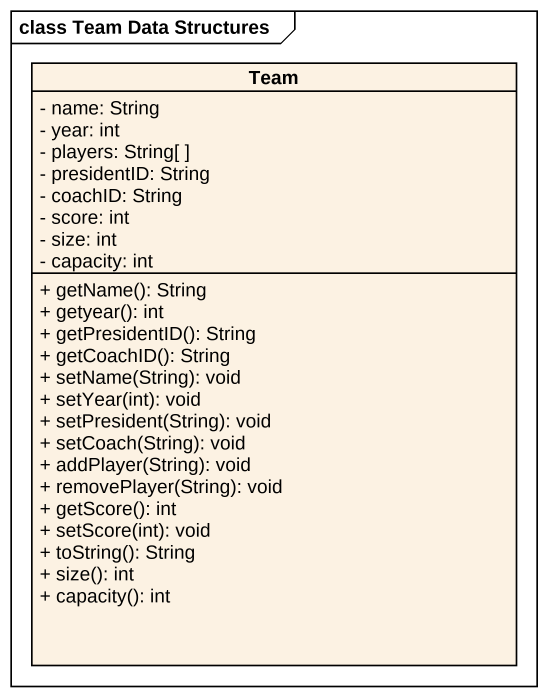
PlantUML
@startuml
mainframe class Team Data Structures
hide circle
hide empty members
skinparam classAttributeIconSize 0
class Team {
  - name: String
  - year: int
  - players: String[ ]
  - presidentID: String
  - coachID: String
  - score: int
  - size: int
  - capacity: int
  + getName(): String
  + getyear(): int
  + getPresidentID(): String
  + getCoachID(): String
  + setName(String): void
  + setYear(int): void
  + setPresident(String): void
  + setCoach(String): void
  + addPlayer(String): void
  + removePlayer(String): void
  + getScore(): int
  + setScore(int): void
  + toString(): String
  + size(): int
  + capacity(): int
}
@enduml
